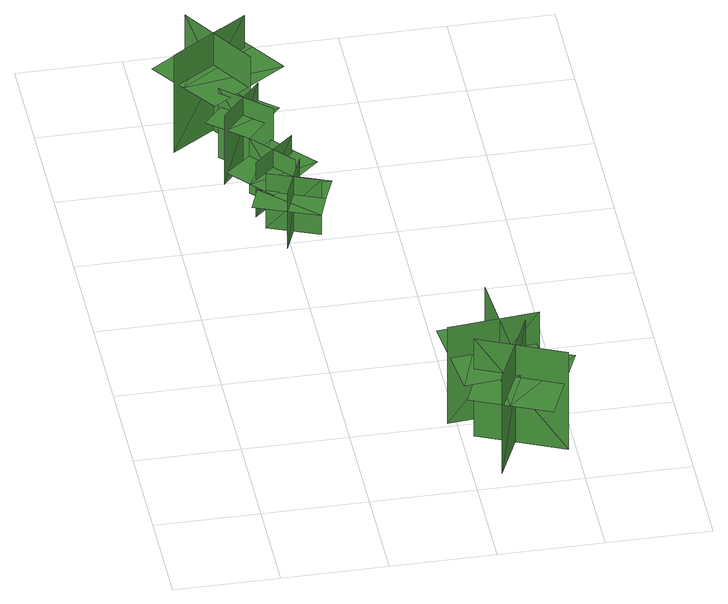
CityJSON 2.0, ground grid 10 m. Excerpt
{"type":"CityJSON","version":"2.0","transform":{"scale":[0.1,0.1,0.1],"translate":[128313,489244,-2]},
"CityObjects":{
"tree1":{"type":"SolitaryVegetationObject","geometry":[{"type":"MultiSurface","lod":"1","boundaries":[[[0,1,2]],[[0,2,3]],[[4,5,6]],[[4,6,7]],[[8,9,10]],[[8,10,11]],[[8,11,12]],[[8,12,13]]]}]},
"tree2":{"type":"SolitaryVegetationObject","geometry":[{"type":"MultiSurface","lod":"1","boundaries":[[[14,15,16]],[[14,16,17]],[[18,19,20]],[[18,20,21]],[[22,23,24]],[[22,24,25]],[[22,25,26]],[[22,26,27]]]}]},
"tree3":{"type":"SolitaryVegetationObject","geometry":[{"type":"MultiSurface","lod":"1","boundaries":[[[28,29,30]],[[28,30,31]],[[32,33,34]],[[32,34,35]],[[36,37,38]],[[36,38,39]],[[36,40,41]],[[36,41,37]]]}]},
"tree4":{"type":"SolitaryVegetationObject","geometry":[{"type":"MultiSurface","lod":"1","boundaries":[[[42,43,44]],[[42,44,45]],[[46,47,48]],[[46,48,49]],[[50,51,52]],[[50,52,53]],[[50,53,54]],[[50,54,55]]]}]},
"tree5":{"type":"SolitaryVegetationObject","geometry":[{"type":"MultiSurface","lod":"1","boundaries":[[[56,57,58]],[[56,58,59]],[[60,61,62]],[[60,62,63]],[[64,65,66]],[[64,66,67]],[[64,67,68]],[[64,68,69]]]}]},
"tree6":{"type":"SolitaryVegetationObject","geometry":[{"type":"MultiSurface","lod":"1","boundaries":[[[70,71,72]],[[70,72,73]],[[74,75,76]],[[74,76,77]],[[78,79,80]],[[78,80,81]],[[78,81,82]],[[78,82,83]]]}]}
},
"vertices":[
[96,392,10],[96,392,72],[116,442,72],[116,442,10],[82,426,10],[82,426,72],[130,407,72],[130,407,10],[75,429,52],[65,404,52],[125,380,52],[134,405,52],[144,430,52],[85,454,52],
[112,440,11],[112,440,73],[77,480,73],[77,480,11],[76,443,11],[76,443,73],[115,477,73],[115,477,11],[70,437,53],[88,417,53],[136,460,53],[118,480,53],[101,500,53],[52,458,53],
[57,498,10],[96,542,10],[96,542,88],[57,498,88],[103,501,10],[59,540,10],[59,540,88],[103,501,88],[60,502,68],[96,542,68],[78,558,68],[43,517,68],[78,486,68],[113,527,68],
[21,556,9],[95,604,9],[95,604,119],[21,556,119],[89,541,9],[42,615,9],[42,615,119],[89,541,119],[29,553,83],[52,520,83],[125,569,83],[102,603,83],[79,636,83],[6,587,83],
[235,153,13],[242,65,13],[242,65,122],[235,153,122],[190,99,13],[277,107,13],[277,107,122],[190,99,122],[229,147,87],[188,142,87],[198,55,87],[238,59,87],[278,63,87],[269,151,87],
[226,18,11],[262,98,11],[262,98,121],[226,18,121],[292,43,11],[211,79,11],[211,79,121],[292,43,121],[234,20,85],[271,4,85],[306,85,85],[269,101,85],[231,117,85],[197,36,85]
]}
